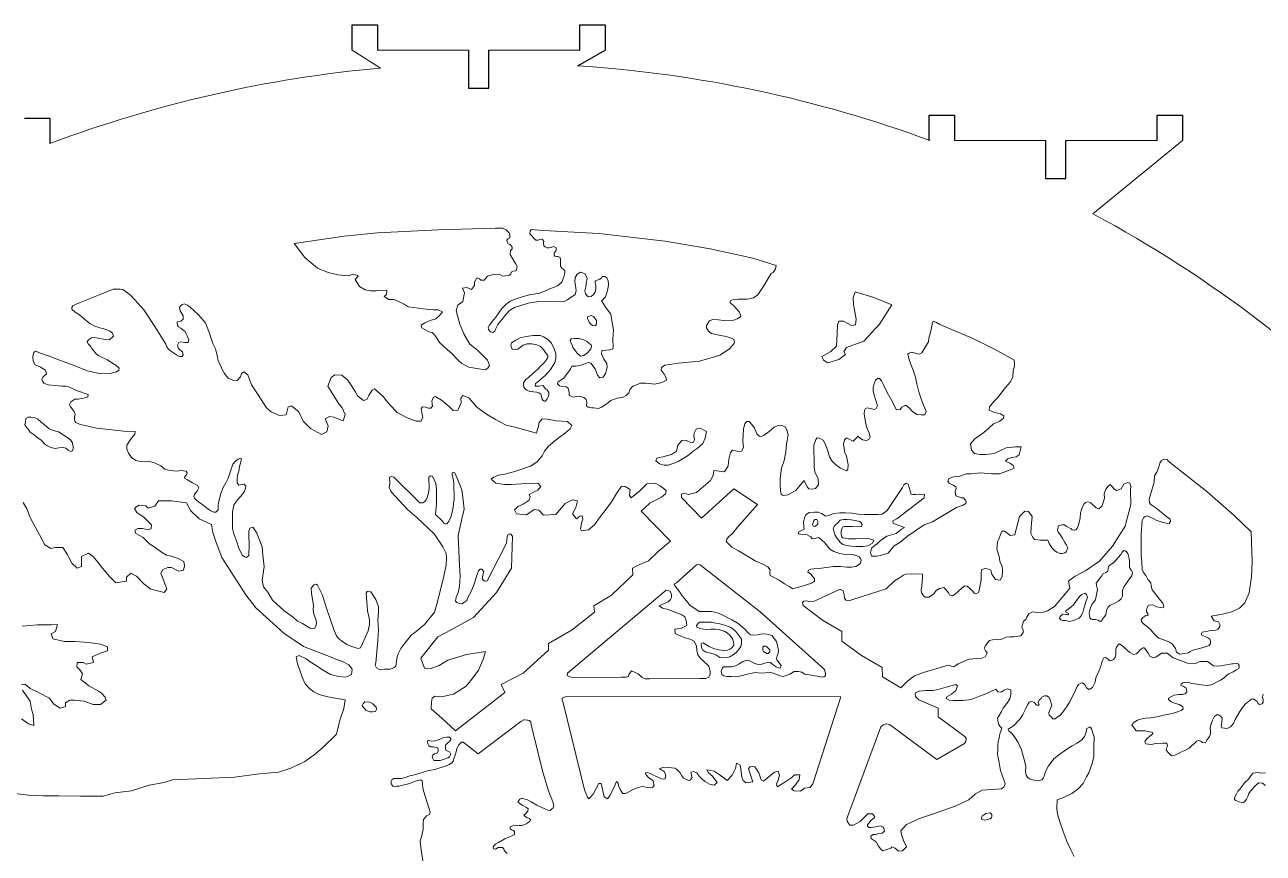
# Model space of a CAD drawing. Header units: millimetres. Extents: x 0 to 606, y -442 to 420.
# Drawn here: x 208.1 to 452.6, y 114.9 to 278.5 of the extents above; entities that cross this region are included whole.
import ezdxf

# ---------------------------------------------------------------- set-up
doc = ezdxf.new("R2010")
doc.units = ezdxf.units.MM

msp = doc.modelspace()

# ---------------------------------------------------------------- linework, layer by layer
for p, q in [((272.7, 278.53), (277.7, 278.53)), ((272.7, 273.53), (272.7, 278.53)), ((277.7, 278.53), (277.7, 273.53)), ((317.7, 278.53), (322.7, 278.53)), ((317.7, 273.53), (317.7, 278.53)), ((322.7, 278.53), (322.7, 273.53)), ((295.7, 273.53), (295.7, 266.03)), ((299.7, 266.03), (299.7, 273.53)), ((317.3, 270.44), (322.7, 273.53)), ((295.7, 266.03), (299.7, 266.03)), ((208.02, 260.06), (213.02, 260.06)), ((213.02, 260.06), (213.02, 255.06)), ((386.67, 260.66), (391.67, 260.66)), ((386.67, 255.66), (386.67, 260.66)), ((391.67, 260.66), (391.67, 255.66)), ((431.67, 260.66), (436.67, 260.66)), ((431.67, 255.66), (431.67, 260.66)), ((436.67, 260.66), (436.67, 255.66)), ((409.67, 255.66), (409.67, 248.16)), ((413.67, 248.16), (413.67, 255.66)), ((409.67, 248.16), (413.67, 248.16))]:
    msp.add_line(p, q)
at = {"lineweight": 5}
for points in [[(278.32, 269.98), (272.7, 273.53)], [(277.7, 273.53), (295.7, 273.53)], [(299.7, 273.53), (317.7, 273.53)], [(391.67, 255.66), (409.67, 255.66)], [(413.67, 255.66), (431.67, 255.66)], [(436.67, 255.66), (436.67, 255.66), (419, 241.2)], [(261.26, 235.31), (263.36, 232.55), (265.87, 230.46), (267.96, 229.62), (269.88, 229.12), (271.98, 228.95), (272.9, 229.28), (273.99, 228.95), (273.32, 228.2), (273.32, 228.2), (274.15, 226.86), (275.32, 226.19), (276.25, 225.94), (277.5, 225.94), (278.34, 226.1), (279.59, 226.02), (279.59, 226.02), (279.51, 225.27), (279.01, 224.85), (279.01, 224.85), (279.93, 224.26), (280.93, 224.26), (281.77, 223.93), (283.02, 223.34), (283.78, 222.84), (284.78, 222.67), (286.71, 222.42), (288.63, 222.25), (289.72, 222.25), (290.56, 221.84), (289.97, 221.08), (289.22, 220.41), (288.13, 220.08), (287.04, 219.66), (286.37, 219.16), (286.46, 218.66), (287.88, 217.9), (288.55, 217.73), (289.05, 217.23), (290.05, 215.73), (291.48, 214.39), (292.48, 213.55), (293.49, 212.38), (294.41, 211.63), (295.74, 210.87), (297.33, 210.62), (299.01, 210.37), (299.51, 210.7), (299.85, 211.21), (299.43, 212.29), (297.44, 214.27), (295.97, 215.47), (294.77, 217.5), (293.95, 219.38), (293.23, 222.09), (293.61, 223.15), (294.6, 223.84), (294.91, 225.55), (294.53, 226.48), (295.39, 226.65), (296.31, 226.24), (296.86, 227.02), (296.9, 227.71), (297.31, 228.53), (297.89, 228.33), (298.16, 228.05), (298.82, 228.05), (299.47, 228.84), (300.56, 229.18), (301.76, 229.29), (302.46, 228.88), (303.67, 228.98), (304.04, 229.26), (304.1, 229.66), (304.5, 229.84), (305.13, 229.91), (305.32, 230.77), (304.96, 231.38), (304.41, 232.35), (303.9, 233.18), (303.97, 233.92), (304.3, 234.28), (304.35, 234.63), (303.94, 235.1), (303.53, 235.24), (303.34, 235.65), (303.25, 235.95), (303.47, 236.25), (303.86, 236.44), (303.88, 236.96), (303.72, 237.46), (303.12, 238.03), (302.38, 238.33), (301.03, 238.36), (289.7, 238.04), (277.75, 237.4), (271.11, 236.8), (261.26, 235.31)], [(300.58, 217.73), (300.03, 217.87), (299.65, 218.31), (299.58, 218.72), (299.82, 219.2), (300.17, 219.68), (300.61, 220.23), (301.09, 220.75), (301.71, 221.6), (302.26, 222.46), (303.08, 223.28), (303.94, 223.9), (305.14, 224.41), (306.27, 224.79), (307.71, 225.2), (309.8, 225.48), (311.03, 226.06), (312.1, 226.47), (313.26, 226.99), (314.15, 227.7), (314.5, 228.77), (314.7, 229.56), (314.74, 229.97), (314.39, 230.24), (314.12, 230.45), (313.85, 230.82), (313.88, 232.12), (313.79, 232.59), (313.4, 232.73), (313.16, 232.73), (312.77, 232.82), (312.58, 233.03), (312.59, 233.44), (313.03, 233.91), (313.02, 234.49), (312.49, 234.74), (312.03, 234.54), (311.61, 234.45), (311.21, 234.44), (310.84, 234.65), (310.54, 234.89), (310.51, 235.44), (310.58, 235.79), (310.23, 236.17), (309.8, 236.09), (309.42, 235.98), (309, 235.96), (308.47, 236.53), (308.15, 236.88), (307.82, 237.24), (307.89, 237.79), (308.05, 238.09), (308.86, 238.05), (310.44, 237.89), (321.44, 237.3), (334.54, 235.76), (343.42, 234.25), (351.82, 232.4), (356.48, 230.99), (356.31, 230.31), (355.86, 229.62), (355.45, 229.38), (354.94, 228.56), (354.22, 227.26), (353.6, 226.37), (352.85, 225.2), (351.95, 224.62), (350.72, 224.34), (349.01, 224.34), (348.01, 224.28), (347.4, 224), (347.36, 223.62), (348.01, 223.08), (348.59, 222.42), (349.14, 221.84), (349.42, 221.22), (349.45, 220.88), (348.73, 220.47), (347.77, 220.06), (346.02, 220.09), (344.1, 220.37), (343.32, 220.02), (342.72, 219.12), (342.68, 218.64), (343.12, 217.98), (343.65, 217.55), (344.51, 217.33), (345.51, 217.13), (346.55, 216.96), (347.56, 216.59), (348.06, 216.33), (348.25, 215.9), (348.11, 215.48), (347.67, 215.03), (347.21, 214.52), (345.3, 213.24), (343.84, 212.78), (341.3, 212.11), (337.08, 211.7), (335.45, 211.39), (334.44, 211.3), (333.78, 210.84), (333.76, 210.29), (334.31, 209.53), (334.64, 208.89), (334.77, 208.34), (333.96, 207.88), (332.49, 207.53), (330.69, 207.71), (329.66, 207.75), (328.23, 207.11), (327.86, 206.87), (327.55, 206.44), (327.33, 205.85), (326.85, 205.33), (326.09, 204.89), (325.03, 204.76), (323.83, 204.34), (323.29, 203.84), (321.99, 203), (321.37, 202.73), (320.46, 202.86), (319.97, 202.84), (319.32, 203), (319, 203.26), (319.09, 203.98), (318.91, 204.52), (318.44, 204.93), (317.69, 205.16), (317.09, 205.1), (316.37, 205), (315.75, 205.21), (315.58, 205.33), (315.56, 205.88), (315.37, 206.72), (314.95, 207.03), (314.11, 207.09), (313.68, 207.21), (313.26, 207.61), (313.39, 207.98), (314.53, 208.7), (315.19, 209.65), (315.81, 210.5), (316.13, 211.09), (316.95, 211.09), (318.11, 211.38), (319.34, 211.8), (319.86, 211.69), (320.7, 210.59), (321.2, 209.34), (321.62, 208.79), (322.3, 208.92), (322.76, 209.65), (323.07, 210.83), (322.98, 211.62), (322.41, 212.48), (321.99, 213.55), (322.04, 214.17), (323.62, 214.34), (324.21, 214.52), (324.25, 214.93), (324.19, 216.43), (324.32, 218.25), (324.01, 220.14), (323.77, 221.39), (322.78, 222.75), (322.26, 223.54), (321.97, 223.93), (322.72, 224.76), (322.97, 225.4), (323.23, 226.27), (323.32, 227.25), (323.25, 227.97), (323.04, 228.53), (322.63, 228.83), (322.09, 228.82), (321.94, 228.51), (321.62, 228.28), (321.12, 228.08), (320.71, 227.95), (320.7, 227.52), (320.81, 227), (320.83, 226.35), (320.7, 225.74), (320.36, 225.26), (319.92, 224.85), (319.35, 224.76), (319.03, 225.08), (318.8, 225.44), (318.7, 225.98), (318.85, 226.74), (318.96, 227.46), (319.1, 228.43), (318.72, 229.34), (317.8, 229.68), (317.15, 229.25), (316.78, 228.6), (316.68, 227.72), (316.84, 227.02), (316.93, 225.97), (316.78, 225.24), (316.33, 224.89), (315.67, 224.5), (315.26, 224.19), (314.56, 223.86), (313.42, 223.9), (309.58, 223.84), (307.48, 223.52), (304.77, 222.67), (303.79, 222.11), (303.11, 221.36), (302.05, 220.04), (301.47, 219.3), (301.08, 218.55), (301, 218.26), (300.91, 217.98), (300.58, 217.73)], [(252.29, 173.66), (251.86, 173.27), (251.48, 173.44), (251.01, 173.79), (250.36, 175.11), (249.85, 176.57), (249.42, 177.77), (249.12, 178.97), (249.08, 180.47), (249.08, 182.27), (249.38, 183.68), (250.15, 184.76), (251.09, 185.78), (251.48, 186.38), (251.65, 186.9), (251.74, 187.41), (251.39, 187.75), (250.36, 187.58), (249.99, 188.02), (249.99, 188.81), (250.05, 189.51), (250.34, 190.32), (250.47, 191.27), (250.71, 192.17), (250.89, 192.78), (250.58, 192.91), (250.21, 192.69), (249.66, 192.34), (249.18, 191.73), (248.82, 190.74), (248.58, 189.93), (248.23, 188.99), (247.75, 188.02), (247.27, 187.14), (246.81, 185.91), (246.37, 184.42), (246.26, 183.63), (246.23, 182.73), (245.96, 182.37), (245.79, 182.26), (245.4, 182.24), (244.79, 182.54), (244, 183.01), (243.44, 183.59), (242.44, 184.23), (241.89, 184.7), (241.58, 185.02), (241.44, 185.33), (241.61, 185.79), (242.1, 186.42), (242.42, 187.07), (242.19, 187.51), (241.22, 188.07), (240.2, 188.62), (239.65, 188.87), (239.59, 189.14), (239.98, 189.61), (240.14, 190.04), (239.95, 190.35), (238.88, 190.46), (238.19, 190.37), (237.45, 190.4), (236.47, 190.54), (235.75, 190.73), (234.93, 191.42), (233.56, 192.07), (232.66, 192.27), (231.09, 192.18), (229.97, 192.43), (229.15, 193.06), (228.54, 193.91), (228.19, 194.71), (228.24, 195.47), (228.93, 196.6), (229.8, 197.67), (229.86, 198.16), (227.61, 198.24), (222.26, 198.84), (219.74, 199.44), (218.99, 199.58), (218.16, 199.97), (217.97, 200.2), (217.86, 200.55), (217.88, 201.08), (218.04, 201.57), (217.83, 202.08), (217.48, 202.62), (217.11, 203.04), (216.9, 203.55), (217.16, 204.02), (217.92, 204.57), (218.55, 204.6), (219.65, 204.74), (220.25, 204.92), (220.55, 205.06), (220.57, 205.5), (218.29, 206.27), (216.78, 207.04), (216.17, 207.15), (215.38, 207.17), (214.04, 207.24), (212.68, 207.41), (211.82, 207.76), (211.56, 208.11), (211.43, 208.51), (211.67, 208.97), (212.33, 209.61), (212.19, 210.29), (211.16, 210.88), (210.15, 211.36), (209.72, 212.09), (209.69, 213.05), (209.85, 213.82), (210.18, 214.06), (211.38, 213.62), (213.38, 212.9), (215.09, 212.22), (218.14, 211.12), (220.4, 210.18), (223.1, 209.61), (224.85, 209.65), (226.18, 209.97), (226.63, 210.28), (226.68, 210.68), (226.03, 211.27), (225.25, 211.73), (224.42, 212.33), (223.24, 212.84), (222.58, 213.2), (222.11, 213.61), (221.68, 214.12), (221.31, 214.59), (221.05, 215.04), (220.67, 215.46), (220.41, 215.87), (220.68, 216.31), (221.22, 216.67), (221.9, 216.74), (222.87, 216.53), (223.97, 216.33), (224.82, 216.31), (225.57, 217), (225.36, 217.58), (224.86, 218.02), (223.94, 218.37), (222.91, 218.65), (221.87, 219), (220.92, 219.53), (219.86, 220.38), (218.89, 221.22), (218.03, 221.73), (217.39, 222.37), (217.34, 222.65), (217.57, 222.98), (218.19, 223.37), (219.03, 223.67), (223.28, 225.4), (225.54, 226.31), (226.89, 226.32), (227.46, 226.24), (228.09, 225.8), (228.93, 225.12), (229.83, 224.17), (231.58, 222.22), (233.77, 218.9), (235.9, 215.44), (236.07, 214.98), (236.45, 214.43), (236.82, 214.09), (238.03, 213.3), (238.6, 213.03), (239.18, 212.97), (239.37, 213.3), (239.21, 213.94), (238.71, 214.33), (238.33, 214.73), (238.24, 215.23), (238.51, 215.76), (238.82, 215.91), (239.65, 215.78), (240.32, 215.78), (240.44, 216.33), (239.76, 217.92), (239.27, 218.27), (238.91, 218.62), (238.42, 218.87), (238.25, 219.15), (238.17, 219.85), (238.91, 220.01), (239.35, 220.37), (239.35, 221.03), (238.77, 221.99), (238.62, 222.68), (238.87, 223.08), (239.21, 223.29), (239.53, 223.38), (240.22, 223.11), (240.75, 222.72), (242.36, 221.24), (243.74, 219.65), (244.42, 217.95), (245.19, 215.59), (245.74, 214.5), (246.09, 213.21), (246.29, 212.17), (246.7, 211.32), (247, 210.55), (247.49, 209.62), (248.21, 208.74), (249.14, 208.3), (250.04, 208.24), (250.67, 208.98), (250.89, 209.67), (251.3, 209.94), (252.13, 209.4), (252.86, 207.4), (254.13, 205.45), (255.8, 202.84), (256.74, 202.04), (258.35, 201.37), (259.69, 201.5), (260.09, 203.04), (260.76, 203.25), (262.16, 202.04), (263.03, 200.23), (264.51, 198.76), (266.65, 197.62), (267.72, 198.09), (267.99, 199.3), (267.39, 200.7), (268.26, 201.17), (269.13, 201.04), (270.93, 200.3), (271.34, 201.57), (270.73, 202.84), (270.2, 203.45), (269.6, 204.38), (268.59, 206.06), (267.92, 207.13), (268.59, 208.87), (269.33, 209.41), (270.67, 209.34), (271.87, 208.33), (272.68, 207.13), (273.34, 206.06), (273.75, 205.25), (274.95, 204.32), (275.62, 204.52), (276.02, 205.32), (276.69, 206.33), (277.16, 206.59), (278.83, 205.12), (279.5, 204.25), (280.17, 203.45), (281.58, 201.91), (283.45, 200.97), (285.33, 200.23), (286.27, 200.23), (286.67, 200.97), (286.47, 201.91), (286.34, 202.76), (286.6, 203.04), (287.3, 202.97), (287.8, 202.78), (288.27, 202.78), (288.6, 203.17), (288.48, 204.2), (288.74, 204.89), (289.11, 205.12), (290.34, 204.38), (291.89, 203.1), (292.66, 202.31), (293.62, 202.4), (294.23, 203.82), (294.21, 204.75), (294.56, 205.27), (295.77, 204.83), (296.62, 203.87), (297.31, 202.97), (299.23, 201.6), (301.04, 200.53), (303.12, 199.46), (305.09, 198.97), (309.11, 197.87), (309.28, 198.39), (309.47, 198.99), (309.66, 199.98), (310.21, 200.67), (311.31, 200.64), (313.01, 200.28), (315.23, 200.14), (316.08, 199.38), (315.75, 198.72), (314.82, 197.92), (313.64, 197.07), (312.73, 196.31), (311.5, 195.26), (310.7, 194.33), (310.21, 193.4), (309.28, 192.22), (307.93, 191.31), (304.86, 190.29), (302.89, 189.77), (301.61, 189.56), (300.71, 189.17), (300.15, 188.74), (301.09, 187.97), (302.81, 187.72), (304.13, 187.72), (306.19, 187.84), (308.16, 187.93), (309.4, 187.97), (309.96, 187.29), (309.4, 186.6), (308.63, 186.3), (307.69, 185.75), (307.86, 185.27), (307.65, 184.59), (306.49, 183.86), (305.42, 183.35), (304.78, 182.7), (305.16, 181.93), (307.13, 181.72), (308.63, 182.75), (309.58, 182.66), (310.48, 181.67), (312.96, 181.76), (314.76, 183.95), (316.26, 184.72), (317.25, 184.5), (316.86, 183.17), (316.26, 181.93), (317.02, 180.92), (317.66, 181.46), (318.14, 181.51), (318.25, 180.87), (317.98, 180.07), (317.82, 178.94), (317.98, 178.57), (319.38, 178.73), (320.55, 179.75), (321.68, 181.3), (322.86, 182.85), (324.04, 184.51), (324.89, 185.91), (325.91, 187.41), (326.66, 187.35), (327.62, 186.71), (327.52, 185.53), (327.84, 185.1), (329.5, 186.44), (330.89, 187.83), (332.55, 187.99), (333.52, 187.46), (334.75, 186.55), (334.59, 185.85), (333.78, 185.21), (331.53, 184.03), (329.82, 182.48), (335.59, 176.55), (333.16, 174.46), (331.24, 172.62), (329.06, 171.7), (328.06, 171.19), (328.14, 169.85), (323.91, 165.85), (320.43, 163.78), (320.57, 162.51), (316.15, 159.02), (311.46, 156.28), (311.46, 155.01), (306.51, 150.46), (302.15, 148.18), (302.89, 146.64), (293.12, 139.07), (290.44, 141.55), (288.3, 143.43), (288.36, 144.7), (288.5, 145.5), (289.03, 145.9), (290.37, 145.77), (292.71, 146.3), (295.26, 147.91), (296.33, 149.25), (297.67, 151.06), (298.67, 153.33), (299.08, 154.74), (295.33, 154.14), (291.58, 153), (289.9, 151.99), (288.1, 151.33), (287.02, 151.46), (286.29, 153.4), (289.64, 157.62), (292.25, 159.02), (296.66, 161.44), (301.22, 166.39), (304.19, 171.22), (304.4, 177.54), (304.02, 177.94), (303.47, 177.8), (303.34, 177.41), (303.26, 176.71), (303.23, 176.18), (302.86, 175.48), (299.35, 168.66), (298.91, 168.63), (298.47, 168.96), (298.47, 169.47), (298.56, 170.06), (298.71, 170.56), (298.34, 171), (298.03, 170.96), (297.64, 170.63), (297.44, 170.15), (296.68, 167.72), (296.16, 166.43), (295.63, 165.5), (295.37, 164.82), (294.77, 164.39), (294.47, 164.14), (293.85, 164.19), (293.39, 164.41), (293.15, 164.69), (293.28, 165.48), (293.63, 166.4), (293.94, 167.59), (294.05, 169.7), (293.94, 171.74), (293.67, 177.61), (294.47, 181.17), (294.81, 182.85), (294.67, 184.65), (294.41, 186.66), (293.4, 189.07), (293, 190.01), (292.71, 190.08), (292.5, 190.03), (292.44, 189.95), (292.45, 189.68), (292.52, 189.4), (292.63, 189.02), (292.72, 188.54), (292.78, 187.92), (292.88, 184.87), (292.62, 182.82), (292.26, 181.45), (291.83, 180.47), (291.44, 179.94), (291.09, 179.96), (290.84, 180.1), (290.53, 180.45), (289.18, 181.82), (289.4, 183.87), (289.4, 185.43), (289.4, 186.78), (289.23, 187.92), (288.58, 189.33), (288.21, 189.4), (287.87, 189.15), (287.93, 186.94), (287.81, 185.99), (287.55, 185.13), (287.35, 184.7), (287.06, 184.37), (286.65, 184.08), (286.09, 184.12), (280.97, 189.18), (280.41, 189.27), (280.1, 189.19), (280.11, 188.87), (280.18, 188.38), (280.14, 187.82), (280, 187.15), (280.28, 186.54), (280.52, 186.18), (283.65, 182.79), (285.48, 181.23), (288.91, 177.94), (290.61, 175.41), (291.27, 174.09), (291.38, 173.17), (291.29, 171.85), (291.05, 170.51), (290.81, 169.61), (289.54, 164.52), (288.97, 162.53), (288.16, 161.51), (287.51, 160.74), (287.09, 160.14), (286.17, 159.35), (285, 158.4), (284.44, 158.02), (283.15, 156.39), (282.36, 155.35), (281.85, 154.37), (281.63, 153.65), (281.47, 152.8), (281.4, 152.18), (281.32, 151.81), (281.02, 151.55), (280.6, 151.4), (280.25, 151.24), (279.76, 151.21), (279.1, 151.22), (278.25, 151.12), (277.97, 151.23), (277.55, 151.49), (277.37, 151.76), (277.29, 152.04), (277.38, 152.49), (277.79, 156.9), (277.95, 159.01), (277.81, 160.88), (277.9, 162.52), (277.9, 163.56), (277.39, 165.01), (276.89, 165.78), (276.43, 166.5), (275.94, 166.66), (275.68, 166.59), (275.48, 166.22), (275.77, 162.78), (276.15, 160.96), (276.12, 160.06), (275.86, 158.78), (275.36, 157.62), (274.77, 156.33), (274.35, 155.45), (273.89, 155.31), (273.24, 155.49), (272.45, 155.77), (271.65, 156.13), (270.64, 156.81), (269.96, 157.36), (269.58, 157.96), (269.09, 159.05), (268.46, 160.98), (267.82, 162.72), (267.16, 164.74), (266.89, 165.88), (265.87, 167.81), (265.53, 168.02), (265.12, 167.88), (264.63, 167.23), (264.67, 166.28), (265.06, 163.81), (265.02, 162.94), (265.13, 162.08), (265.41, 161.41), (265.58, 160.82), (265.65, 160.27), (265.54, 159.8), (265.33, 159.32), (264.85, 159.18), (264.42, 159.37), (263.76, 159.7), (262.89, 160.24), (261.93, 160.72), (261.06, 161.54), (259.32, 162.74), (256.96, 164.89), (256.04, 166.43), (255.2, 167.5), (254.96, 168.77), (255.31, 171.52), (255.11, 173.74), (254.95, 175.43), (254.54, 176.42), (253.92, 178.1), (253.13, 179.27), (252.54, 179.07), (252.34, 178.59), (252.32, 177.56), (252.41, 175.93), (252.29, 173.66)], [(372.03, 225.79), (375.71, 224.66), (379.32, 223.18), (376.85, 219.37), (373.77, 216.02), (370.35, 214.75), (369.82, 214.01), (370.13, 213.39), (368.86, 212.38), (366.67, 211.77), (365.77, 212.27), (365.44, 213.02), (367.28, 213.96), (368.4, 215.01), (368.44, 216.27), (368.49, 217.52), (368.55, 219.23), (368.86, 219.97), (369.76, 219.95), (371.34, 219.12), (372.11, 219.27), (372.24, 220.37), (371.72, 223.29), (371.64, 224.66), (371.91, 225.37), (372.04, 225.79)], [(319.37, 220.93), (319.21, 220.81), (319.21, 220.48), (319.39, 220.14), (319.55, 219.79), (319.84, 219.41), (320.21, 219.14), (320.63, 219.06), (320.86, 219.18), (320.97, 219.39), (320.98, 219.69), (320.97, 220.11), (320.86, 220.3), (320.67, 220.55), (320.39, 220.9), (319.9, 221.07), (319.37, 220.93)], [(348.06, 186.86), (341.68, 181.07), (337.74, 185.14), (337.74, 185.79), (338.12, 186), (339.15, 185.74), (340.74, 186.13), (343.48, 188.49), (344.03, 189.51), (344.16, 190.46), (346.22, 190.24), (346.99, 191.4), (347.08, 192.73), (347.42, 194.06), (347.81, 194.48), (348.92, 194.23), (349.61, 194.31), (349.99, 195.04), (349.86, 196.24), (349.91, 197.48), (349.99, 198.64), (350.29, 199.75), (350.68, 200.14), (351.1, 200.14), (351.66, 199.54), (352.18, 198.85), (352.65, 197.74), (353.12, 197.27), (353.38, 197.14), (354.1, 197.44), (355.05, 198.21), (356.08, 199.03), (356.85, 199.37), (357.49, 199.45), (358.3, 199.07), (358.65, 198.34), (358.82, 197.48), (358.47, 195.77), (358.35, 194.1), (358, 192.47), (357.53, 190.93), (357.23, 188.96), (357.23, 187.63), (357.28, 186.47), (357.45, 185.83), (357.83, 185.57), (358.73, 185.66), (360.32, 186.56), (361.56, 188.06), (361.99, 188.53), (362.59, 187.24), (362.89, 186.86), (363.62, 186.77), (364.22, 186.9), (364.82, 187.63), (364.77, 188.87), (364.09, 190.16), (363.96, 191.18), (363.96, 192.73), (363.92, 194.27), (363.92, 195.47), (364.26, 196.63), (364.56, 196.93), (365.03, 196.88), (365.72, 196.46), (366.1, 195.77), (366.57, 194.57), (367, 193.16), (367.43, 192.38), (368.16, 191.7), (369.14, 190.97), (370.34, 190.41), (370.6, 190.67), (370.69, 191.61), (370.37, 193.37), (369.99, 193.95), (369.86, 194.84), (369.75, 195.7), (369.92, 196.52), (370.34, 196.94), (370.85, 196.66), (371.64, 196.25), (372.39, 197), (372.56, 197.24), (373.04, 196.87), (373.52, 196.52), (374.28, 196.39), (374.83, 196.66), (375.03, 197.04), (374.83, 197.89), (374.45, 198.79), (374.17, 199.68), (373.97, 200.81), (373.83, 201.67), (373.87, 202.32), (374.11, 202.76), (374.41, 202.87), (375.31, 202.66), (375.79, 202.52), (376.23, 202.76), (376.47, 203.28), (375.81, 205.34), (375.6, 206.2), (375.64, 206.97), (375.9, 207.78), (376.07, 208.3), (376.45, 208.64), (376.84, 208.64), (377.27, 208.17), (377.65, 207.4), (378, 206.67), (378.64, 205.43), (379.41, 204.06), (379.93, 202.9), (380.22, 202.47), (380.91, 202.51), (381.3, 202.99), (381.85, 203.33), (382.11, 203.33), (382.71, 202.86), (383.4, 202.13), (384.21, 201.57), (385.07, 201.49), (385.8, 201.49), (386.05, 202.21), (385.54, 203.41), (385.11, 204.61), (384.6, 206.03), (384.25, 207.57), (384, 208.94), (383.48, 210.31), (382.97, 211.6), (382.62, 212.63), (382.45, 213.44), (382.71, 213.65), (383.18, 213.83), (383.95, 213.65), (384.68, 213.44), (385.24, 213.7), (386.53, 215.9), (386.6, 216.62), (386.94, 217.72), (387.12, 218.68), (387.32, 219.74), (387.49, 220.01), (388.01, 219.77), (388.76, 219.29), (395.14, 216.62), (399.46, 214.53), (403.36, 212.33), (403.53, 211.89), (403.5, 211.07), (403.26, 210.14), (403.16, 208.94), (402.68, 207.95), (401.72, 206.88), (400.23, 204.9), (399.41, 204.13), (398.56, 203.06), (398.51, 202.42), (399.54, 201.91), (400.78, 201.65), (401.38, 201.31), (401.34, 200.79), (400.61, 200.23), (399.37, 199.68), (398.47, 198.82), (397.48, 198.01), (395.68, 196.76), (394.83, 195.78), (395.04, 194.49), (395.64, 193.85), (396.71, 193.64), (397.78, 193.64), (399.5, 193.81), (400.78, 194.45), (401.9, 194.96), (403.7, 195.18), (404.81, 195.14), (404.47, 193.59), (403.83, 193.16), (402.97, 193.04), (402.2, 192.78), (401.73, 192.35), (401.73, 192.35), (402.75, 191.84), (403.27, 191.45), (403.44, 190.94), (402.84, 190.68), (400.55, 189.85), (398.99, 189.85), (396.8, 190.01), (394.98, 189.85), (394.01, 189.85), (392.51, 189.32), (391.5, 189.21), (390.53, 188.89), (390.37, 188.35), (390.59, 187.98), (391.39, 187.6), (391.92, 187.28), (391.98, 186.91), (391.82, 186.32), (391.92, 185.46), (393, 185.09), (393.48, 185.09), (393.48, 185.09), (393.85, 184.61), (393.96, 184.28), (393.91, 183.96), (393.37, 183.64), (392.09, 183.16), (387.32, 180.32), (385.71, 179.78), (382.39, 177.54), (380.89, 176.25), (379.77, 175.61), (379.12, 174.8), (378.59, 174.16), (377.46, 173.84), (377.03, 173.68), (376.34, 173.57), (375.27, 173.57), (375.27, 173.57), (375.05, 174.38), (375.37, 175.18), (376.45, 176.09), (376.98, 176.57), (378.32, 177.48), (380.14, 178.07), (381.21, 178.87), (381.8, 179.25), (380.03, 179.89), (379.55, 180), (379.55, 180), (379.5, 180.53), (379.5, 180.53), (380.25, 180.96), (385.71, 185.09), (385.77, 185.73), (384.8, 185.78), (384, 185.73), (383.52, 185.73), (383.09, 185.78), (382.55, 187.77), (382.12, 187.98), (381.64, 187.66), (381.43, 187.12), (378.37, 182.57), (377.36, 181.87), (376.55, 181.77), (375.54, 181.82), (374.89, 181.82), (373.82, 181.82), (372.64, 181.87), (371.41, 182.03), (370.07, 182.14), (369.05, 182.14), (367.77, 181.98), (366.86, 181.61), (366.27, 181.45), (365.41, 181.98), (364.72, 182.25), (364.02, 182.25), (362.95, 182.2), (362.31, 181.71), (362.04, 181.12), (361.88, 180.37), (361.93, 179.46), (361.98, 178.87), (361.98, 178.87), (360.91, 178.34), (360.83, 177.99), (361.34, 177.89), (362.47, 177.82), (362.47, 177.82)], [(310.73, 204.15), (310.39, 204.39), (310.22, 204.6), (310.08, 205.18), (309.98, 205.56), (309.6, 205.8), (309.16, 205.97), (308.54, 206.04), (307.78, 206.1), (307.2, 206.38), (306.93, 206.55), (306.62, 206.96), (306.55, 207.44), (306.58, 207.78), (306.96, 208.37), (307.58, 208.95), (308.4, 209.64), (309.29, 210.46), (310.01, 211.14), (310.56, 211.69), (311.18, 212.45), (311.35, 212.82), (311.35, 213.17), (310.84, 213.85), (310.53, 214.37), (309.88, 214.95), (309.16, 215.33), (308.23, 215.5), (307.3, 215.5), (306.52, 215.22), (305.45, 214.43), (305.01, 214.37), (304.32, 214.43), (304.05, 215.15), (304.19, 215.67), (305.04, 216.22), (305.9, 216.66), (307.06, 216.94), (308.44, 217.14), (309.84, 217.14), (310.49, 216.9), (311.35, 216.35), (312.1, 215.63), (312.62, 214.54), (312.93, 213.51), (312.93, 212.55), (312.72, 211.79), (312.34, 211.14), (311.86, 210.42), (311.42, 209.88), (310.77, 209.16), (309.88, 208.47), (309.36, 208.02), (308.92, 207.65), (308.92, 207.65), (308.88, 207.17), (309.6, 207.13), (310.42, 207.24), (310.66, 206.93), (310.97, 206.58), (311.21, 206.41), (311.45, 206.1), (311.56, 205.86), (311.56, 205.42), (311.42, 205.04), (311.21, 204.66), (310.81, 204.09)], [(318.45, 213.2), (317.79, 213.06), (317.14, 213.65), (316.77, 214.16), (316.32, 214.78), (316.08, 215.36), (315.91, 215.84), (315.77, 216.18), (315.98, 216.49), (316.63, 216.56), (317.45, 216.56), (318.45, 216.29), (319.1, 215.98), (319.54, 215.57), (319.89, 215.33), (319.99, 214.95), (319.82, 214.5), (319.61, 214.19), (319.27, 213.78), (318.45, 213.2)], [(212.03, 195.71), (211.32, 196.5), (210.44, 197.05), (209.95, 197.52), (209.16, 198.07), (208.74, 198.67), (208.39, 198.97), (208.11, 199.49), (208.22, 200.12), (208.25, 200.73), (208.72, 201.03), (209.26, 201.03), (209.95, 200.97), (210.58, 200.7), (211.27, 200.12), (211.9, 199.58), (212.86, 198.73), (213.65, 198.4), (214.72, 198.09), (216.26, 197.16), (217.11, 196.53), (217.52, 195.98), (217.6, 195.08), (217.57, 194.45), (217.16, 194.26), (216.64, 194.47), (216.2, 194.89), (215.38, 195.11), (214.78, 194.94), (214.09, 194.86), (213.19, 195.05), (212.39, 195.43), (212.03, 195.71)], [(334.05, 193.16), (332.89, 192.9), (332.68, 192.38), (333.41, 191.78), (334.31, 191.53), (335.12, 191.53), (335.94, 191.78), (337.09, 192.26), (337.74, 192.64), (338.42, 193.07), (339.11, 193.54), (340.09, 194.27), (340.86, 194.83), (341.98, 195.81), (342.45, 196.88), (342.58, 197.53), (342.71, 198.17), (341.46, 198.85), (340.65, 198.64), (340.26, 197.83), (340.22, 197.31), (340.35, 196.58), (340.14, 196.11), (339.75, 195.98), (338.59, 196.46), (337.82, 196.41), (337.01, 195.51), (336.75, 194.31), (335.81, 193.63), (334.05, 193.16)], [(433.83, 192.41), (441.5, 186.36), (446.9, 181.61), (450.24, 178.35), (450.45, 172.53), (450.32, 169.45), (449.89, 166.32), (448.99, 164.35), (447.96, 163.28), (446.42, 162.59), (444.58, 162.12), (442.39, 161.69), (442.95, 160.79), (443.78, 160.6), (444.06, 160.09), (444.05, 159.67), (443.89, 159.33), (443.69, 159.14), (443.29, 158.93), (442.69, 158.86), (441.94, 158.81), (441.38, 158.65), (440.61, 158.53), (440.43, 158.31), (440.46, 158.02), (440.82, 157.81), (441.17, 157.67), (441.71, 157.4), (442.1, 157.14), (442.22, 156.77), (442.25, 156.31), (441.97, 155.93), (440.76, 155.54), (439.8, 155.27), (438.74, 154.96), (438.22, 154.7), (437.85, 154.49), (436.2, 154.22), (435.51, 154.61), (435.3, 155.34), (434.7, 156.19), (434.1, 156.58), (433.03, 157.05), (432.04, 157.35), (431.74, 157.57), (431.27, 157.99), (430.97, 158.38), (430.42, 159.02), (429.9, 159.49), (429.52, 159.79), (429, 160.18), (428.62, 160.65), (428.53, 160.99), (428.83, 161.47), (429.43, 161.81), (429.86, 161.77), (429.86, 161.77), (429.82, 162.24), (429.6, 162.58), (429.56, 162.88), (429.69, 163.44), (429.99, 163.86), (430.84, 163.95), (431.57, 163.56), (432.9, 163.35), (433.03, 163.69), (432.81, 164.29), (432.43, 164.72), (430.69, 166.92), (430.53, 167.62), (430.43, 168.32), (429.84, 168.96), (429.46, 169.76), (428.98, 170.35), (428.76, 170.94), (428.66, 172.39), (428.55, 173.73), (428.55, 175.07), (428.55, 176.14), (428.55, 177.96), (428.76, 180.61), (429, 181.12), (429.31, 181.4), (429.65, 181.5), (430.06, 181.4), (430.92, 180.99), (431.5, 180.68), (432.6, 180.3), (433.45, 180.06), (434.04, 180.03), (434.31, 180.4), (434.28, 180.88), (433.63, 181.36), (432.84, 181.98), (431.5, 183.04), (430.68, 183.56), (430.4, 183.8), (430.16, 184.14), (430.1, 184.82), (431.07, 188.17), (431.16, 189.4), (431.64, 190.17), (431.88, 190.83), (432.08, 191.42), (432.21, 191.95), (432.54, 192.43), (432.98, 192.71), (433.77, 192.67), (433.83, 192.41)], [(362.47, 177.82), (363.31, 177.38), (363.53, 176.97), (364.1, 177.08), (364.87, 177.25), (366.05, 176.21), (367.06, 174.97), (367.83, 174.48), (369.01, 174.07), (370.16, 173.9), (371.1, 173.93), (372.06, 173.76), (372.85, 173.44), (373.1, 173.13), (373.21, 172.75), (373.1, 172.2), (372.74, 171.87), (372.16, 171.52), (371.31, 171.41), (370.41, 171.38), (369.15, 171.52), (367.75, 171.49), (365.42, 171.16), (363.86, 171.08), (363.31, 171), (362.84, 170.8), (362.73, 170.47), (363.22, 170.09), (363.61, 169.62), (363.99, 169.08), (364.02, 168.64), (363.44, 168.25), (362.26, 167.84), (361.39, 167.57), (360.67, 167.35), (359.74, 167.13), (359.03, 167.54), (358.1, 168.12), (357.05, 168.8), (355.93, 169.38), (355.3, 169.71), (355.22, 170.23), (355.27, 170.89), (354.81, 171.46), (353.96, 171.93), (352.31, 172.67), (350.47, 173.74), (348.99, 174.62), (347.68, 175.33), (346.58, 176.45), (346.72, 176.95), (347.02, 177.38), (347.84, 178.07), (348.36, 178.67), (348.8, 179.28), (352.79, 183.76), (348.06, 186.86)], [(381.04, 147.53), (377.47, 149.72), (377.37, 151.58), (373.29, 153.91), (369.41, 156.75), (369.41, 158.71), (365.59, 160.92), (361.78, 163.83), (361.65, 164.43), (361.91, 164.69), (362.16, 164.73), (362.72, 164.64), (363.02, 164.6), (363.96, 164.64), (364.56, 164.94), (369.06, 167.04), (369.66, 166.74), (369.88, 165.93), (369.92, 165.24), (370.22, 164.9), (370.99, 164.77), (371.59, 165.03), (378.18, 167.14), (379.79, 168.7), (380.59, 169.18), (381.61, 169.82), (382.2, 170.09), (385.36, 169.98), (385.36, 169.34), (385.2, 167.73), (385.09, 166.88), (385.14, 166.29), (385.52, 165.7), (385.89, 165.48), (386.7, 165.43), (387.61, 166.13), (388.04, 166.77), (388.68, 167.2), (389.27, 167.3), (389.59, 167.36), (389.96, 166.98), (390.5, 166.34), (390.66, 165.91), (390.66, 165.91), (391.25, 165.7), (391.78, 166.07), (392.37, 166.61), (393.18, 167.3), (393.71, 167.73), (394.14, 167.63), (395.32, 166.66), (395.53, 166.23), (395.96, 166.13), (396.44, 166.39), (396.61, 167.14), (396.93, 168.91), (396.93, 170.04), (397.03, 170.89), (397.03, 170.89), (397.84, 171.21), (398.85, 170.79), (399.07, 169.98), (399.77, 168.97), (399.77, 168.97), (400.68, 168.8), (401.1, 169.55), (401.16, 170.63), (401.1, 171.59), (400.68, 172.34), (400.46, 173.46), (400.25, 174.32), (400.03, 174.96), (400.19, 176.36), (400.41, 176.89), (400.78, 177.86), (401.05, 178.5), (401.53, 178.5), (402.18, 178.02), (402.66, 177.64), (403.57, 177.8), (403.84, 178.87), (404.48, 181.4), (405.55, 182.47), (406.28, 182.39), (407.01, 181.4), (406.79, 179.35), (406.75, 178.02), (407.09, 177.37), (407.44, 176.86), (408.68, 176.73), (410.09, 176.69), (410.35, 176.05), (410.86, 175.23), (411.42, 174.67), (411.89, 174.37), (412.49, 174.07), (412.96, 174.07), (413.43, 174.25), (413.73, 174.42), (414.08, 175.19), (413.82, 175.7), (413.43, 176.26), (412.96, 177.16), (412.58, 177.72), (412.11, 178.27), (411.98, 178.79), (412.23, 179.52), (412.23, 179.52), (412.96, 179.77), (413.35, 179.73), (413.86, 179.39), (414.33, 179.17), (414.63, 179.05), (414.93, 178.79), (415.32, 178.7), (415.66, 178.79), (415.96, 179.13), (416.13, 179.77), (416.35, 180.46), (416.48, 181.14), (416.56, 182.13), (416.73, 182.77), (416.99, 183.42), (417.25, 183.93), (417.55, 184.19), (418.02, 184.27), (418.49, 184.19), (419.39, 183.37), (419.65, 183.12), (420.2, 182.94), (420.76, 183.46), (421.06, 184.14), (421.28, 185.04), (421.23, 185.86), (421.53, 186.8), (422, 187.36), (422.43, 187.7), (422.9, 187.27), (423.16, 186.89), (423.68, 186.54), (424.57, 186.89), (425.13, 187.79), (425.9, 188.13), (426.29, 188), (426.5, 187.4), (426.42, 186.5), (426.5, 183.76), (425.35, 179.47), (422.9, 175.53), (420.33, 172.58), (417.63, 170.73), (415.53, 169.58), (414.16, 168.63), (414.44, 167.25), (413.57, 166.18), (411.43, 163.63), (410.03, 162.76), (409.22, 162.49), (408.15, 162.43), (407.08, 162.56), (406.34, 162.16), (405.94, 161.49), (405.74, 161.02), (405.27, 160.69), (405.27, 160.69), (404.94, 159.55), (404.94, 159.55), (405.2, 158.94), (405.2, 158.48), (404.8, 157.81), (403.46, 157.61), (402.59, 157.61), (401.86, 157.54), (401.05, 157.14), (399.18, 157), (398.58, 156.87), (398.17, 156.47), (397.77, 155.87), (397.51, 155.4), (397.77, 154.86), (398.11, 154.46), (398.11, 154.46), (397.71, 153.66), (397.04, 153.39), (394.49, 153.19), (392.41, 152.31), (391.56, 151.71), (390.43, 152.04), (385.54, 150.58), (383.76, 149.89), (382.38, 148.9), (381.04, 147.53)], [(205.13, 126.79), (208.77, 126.36), (211.71, 126.25), (214.77, 126.2), (219.1, 126.15), (223.55, 126.15), (225.85, 126.79), (229.17, 127.22), (232.66, 128.34), (235.6, 128.88), (237.26, 129.36), (249.5, 129.9), (254.4, 130.55), (258.16, 130.88), (260.61, 131.69), (263.39, 133), (265.19, 134.31), (266.82, 135.62), (269.6, 138.4), (270.26, 141.17), (271.07, 143.46), (271.32, 145.16), (267.89, 145.75), (266.21, 146.25), (265.12, 146.75), (264.37, 147.34), (263.45, 148.34), (262.86, 149.68), (262.36, 151.02), (261.94, 152.28), (261.69, 153.7), (262.28, 153.95), (263.62, 153.28), (264.45, 152.69), (265.63, 151.94), (266.88, 151.1), (268.47, 150.18), (270.06, 149.76), (271.32, 149.68), (271.82, 149.76), (272.57, 150.18), (272.74, 151.27), (272.07, 152.11), (270.82, 152.78), (269.81, 153.11), (268.56, 153.61), (263.14, 155.72), (259.21, 158.38), (257.81, 159.68), (253.68, 163.34), (251.75, 165.94), (247, 173.32), (245.85, 176.25), (245.23, 178.23), (244.91, 179.8), (242.51, 180.95), (240.83, 182.52), (239.99, 184.09), (237.07, 184.51), (235.91, 184.51), (234.45, 184.51), (233.72, 183.46), (233.72, 183.46), (232.46, 183.05), (231.96, 183.51), (230.63, 183.64), (230.03, 183.25), (229.73, 182.95), (230.21, 182.18), (231.62, 181.19), (232.43, 180.42), (233.08, 179.74), (233.03, 179.05), (232.48, 178.79), (231.32, 179.01), (230.38, 179.01), (229.82, 178.67), (230.03, 178.02), (231.45, 177.25), (232.69, 176.01), (233.81, 175.24), (235.05, 174.38), (236.08, 173.78), (236.81, 173.61), (238.35, 173.1), (239.46, 172.5), (239.59, 171.64), (239.38, 170.82), (238.48, 170.57), (237.02, 171.3), (236.29, 171.34), (235.31, 170.91), (234.92, 170.23), (236.1, 167.13), (235.58, 166.4), (232.96, 167.03), (231.6, 168.07), (230.14, 169.64), (228.99, 170.17), (228.15, 169.43), (228.15, 168.6), (228.15, 168.6), (226.06, 168.28), (224.8, 169.54), (223.44, 171.21), (222.5, 172.36), (221.56, 173.51), (220.62, 174.14), (219.26, 173.51), (219.26, 171.52), (218.42, 171.21), (217.38, 172.15), (216.43, 173.93), (215.6, 175.29), (214.13, 175.29), (213.19, 175.08), (212.04, 175.81), (210.99, 177.8), (209.22, 181.04), (208.48, 182.93), (207.75, 184.18)], [(364.71, 180.42), (364.71, 179.87), (364.25, 179.46), (363.94, 179.41), (363.75, 179.49), (363.7, 179.65), (363.64, 179.84), (363.67, 180.04), (363.75, 180.2), (363.83, 180.39), (363.92, 180.61), (364.08, 180.78), (364.3, 180.83), (364.49, 180.78), (364.49, 180.78), (364.71, 180.42)], [(373.32, 179.38), (373.41, 179.82), (373.27, 180.15), (372.97, 180.42), (372.06, 180.61), (371.24, 180.72), (370.39, 180.8), (369.73, 180.8), (369.07, 180.64), (368.61, 180.17), (368.17, 179.76), (367.89, 179.43), (367.73, 179.02), (367.92, 178.31), (368.08, 177.68), (368.47, 177.07), (368.88, 176.58), (369.18, 176.2), (369.68, 175.84), (370.31, 175.65), (371.27, 175.54), (372.17, 175.46), (372.8, 175.46), (373.57, 175.46), (374.53, 175.59), (375.02, 175.87), (375.49, 176.14), (375.76, 176.72), (374.42, 177.1), (373.71, 177.07), (372.17, 176.96), (370.77, 176.99), (370.06, 177.1), (369.57, 177.18), (369.43, 177.4), (369.26, 177.84), (369.26, 178.39), (369.37, 178.83), (369.62, 179.27), (369.87, 179.41), (370.77, 179.41), (371.51, 179.41), (373.32, 179.38)], [(420.86, 161.03), (420.75, 160.75), (420.28, 160.75), (420.01, 160.93), (419.51, 161.05), (418.86, 161.05), (418.63, 161.14), (418.42, 161.38), (418.31, 161.84), (418.29, 162.26), (418.33, 162.66), (418.56, 163.33), (418.8, 163.98), (419.19, 164.52), (419.51, 164.95), (419.61, 165.31), (419.92, 167), (419.72, 167.79), (419.64, 168.21), (420.68, 169.6), (420.99, 170.07), (421.54, 170.36), (421.9, 170.51), (422.04, 170.8), (422.01, 171.25), (422.1, 171.54), (422.38, 171.85), (423.04, 172.27), (424.53, 173.87), (424.78, 174.35), (425.13, 174.66), (425.37, 174.6), (425.65, 174.39), (425.87, 174.07), (426.04, 173.62), (426.14, 173.13), (426.2, 172.49), (426.24, 171.88), (426.25, 171.33), (426.59, 170.81), (426.8, 170.33), (426.67, 169.7), (426.18, 169), (425.48, 168.02), (425.13, 167.47), (424.88, 166.79), (424.88, 166.18), (424.88, 165.66), (424.6, 165.14), (424.03, 164.7), (423.62, 164.4), (422.77, 164.04), (422.41, 163.85), (422, 163.47), (421.67, 162.89), (421.62, 162.34), (421.53, 161.99), (420.86, 161.03)], [(336.74, 168.29), (340.75, 171.83), (341.13, 171.94), (341.45, 171.88), (341.77, 171.61), (353.29, 162.56), (365.98, 151.15), (366.19, 150.34), (366.19, 149.95), (365.89, 149.73), (365.62, 149.68), (364.55, 149.87), (364, 149.93), (363.37, 150.04), (362.02, 150.23), (361.53, 150.67), (360.87, 150.78), (360.02, 150.78), (359.17, 150.25), (358.3, 149.9), (357.72, 149.82), (356.87, 150.04), (356.05, 150.36), (355.42, 150.58), (354.29, 150.5), (353.47, 150.47), (352.32, 150.56), (350.49, 150.17), (349.9, 150), (349.18, 149.84), (348.44, 149.75), (347.62, 149.77), (346.7, 149.82), (346.09, 149.95), (345.74, 150.21), (345.61, 150.86), (345.86, 151.53), (346.05, 151.68), (347.05, 151.67), (347.56, 151.68), (348.39, 151.91), (349.07, 152.23), (349.77, 152.7), (350.56, 152.98), (351.02, 153.04), (351.56, 152.67), (352.27, 152.37), (352.93, 152.19), (353.64, 152.25), (354.39, 152.47), (354.97, 152.65), (355.32, 152.53), (355.84, 152.12), (356.42, 151.71), (356.91, 151.5), (357.22, 151.45), (357.41, 151.95), (356.57, 153.1), (356.51, 153.37), (356.68, 153.87), (356.84, 154.39), (356.91, 154.98), (356.5, 156.72), (355.88, 157.53), (355.69, 157.86), (354.63, 158.17), (353.67, 158.21), (352.79, 157.99), (352.02, 157.97), (351.39, 158.01), (351.03, 158.28), (350.29, 159.13), (348.93, 160.23), (347.72, 160.98), (345.79, 161.96), (344.87, 162.34), (343.68, 162.62), (342.13, 162.64), (341.25, 162.6), (339.43, 163.89), (338.91, 164.45), (338.32, 165.21), (337.92, 165.73), (337.57, 166.24), (336.61, 167.51), (336.44, 167.75), (336.34, 167.99), (336.36, 168.11), (336.74, 168.29)], [(316.33, 149.57), (315.73, 149.71), (315.19, 149.98), (315.26, 150.44), (334.74, 166.85), (335.54, 166.65), (335.81, 165.98), (335.75, 165.37), (335.61, 164.97), (335.14, 164.57), (335.14, 164.57), (334.07, 164.1), (334.07, 164.1), (333.33, 163.77), (333.33, 163.77), (334, 163.3), (335.14, 163.03), (337.82, 161.96), (338.42, 161.56), (338.69, 160.82), (338.76, 160.42), (338.82, 159.88), (338.82, 159.88), (337.62, 159.28), (336.88, 159.21), (336.41, 159.15), (336.41, 159.15), (336.48, 158.28), (337.02, 158.01), (337.82, 157.67), (338.49, 157.41), (339.49, 157.14), (339.49, 157.14), (340.23, 156.74), (340.7, 155.8), (340.77, 154.93), (340.97, 154.06), (341.5, 153.32), (341.9, 152.99), (341.9, 152.99), (343.18, 151.85), (343.18, 151.85), (343.44, 150.85), (343.44, 150.24), (343.18, 149.64), (342.57, 149.37), (341.37, 149.37), (331.46, 149.31), (330.59, 149.31), (329.99, 149.57), (329.18, 150.31), (327.91, 150.91), (327.91, 150.91), (327.38, 150.18), (327.31, 149.77), (326.91, 149.64), (325.84, 149.64), (316.33, 149.57)], [(413.73, 162.06), (413.07, 162.12), (412.66, 161.79), (412.46, 161.53), (412.42, 161.33), (412.66, 160.96), (413.07, 160.87), (413.6, 160.87), (414.39, 160.67), (415.16, 160.87), (415.6, 161.05), (416.28, 161.33), (416.61, 161.7), (417, 162.41), (417.22, 163.2), (417.4, 163.9), (417.66, 164.73), (417.92, 165.41), (417.72, 166), (417.4, 166.22), (416.8, 165.98), (416.39, 165.68), (415.99, 165.08), (415.62, 164.62), (415.18, 163.96), (414.7, 163.57), (414.15, 163.11), (413.62, 162.69), (413.75, 162.41), (414.13, 162.28), (414.17, 162.1), (414.04, 161.97), (413.73, 162.06)], [(207.54, 159.76), (210.57, 159.97), (213.29, 159.97), (214.55, 160.07), (214.55, 160.07), (214.13, 158.71), (213.29, 158.19), (213.61, 157.25), (215.91, 156.73), (218, 156.73), (220.62, 156.52), (223.02, 156.2), (224.38, 155.68), (224.38, 154.84), (222.81, 154.32), (221.35, 153.69), (221.35, 153.69), (221.66, 152.54), (221.66, 152.54), (220.2, 152.23), (219.57, 152.54), (218.42, 152.54), (218.32, 151.7), (218.94, 151.08), (219.47, 150.34), (219.47, 150.34), (219.15, 149.19), (219.99, 148.57), (220.72, 147.94), (222.6, 146.89), (223.23, 146.47), (223.96, 145.74), (224.17, 145.11), (223.02, 144.28), (221.56, 144.28), (219.78, 144.9), (217.9, 145.11), (216.96, 145.11), (216.12, 144.59), (216.12, 143.86), (215.07, 143.54), (213.71, 144.38), (212.98, 145.53), (210.89, 146.58), (209.11, 147.42), (208.17, 148.25), (207.33, 148.15)], [(341.39, 159.27), (340.8, 159.55), (340.74, 159.82), (340.91, 160.1), (341.06, 160.34), (341.39, 160.5), (342.05, 160.52), (342.97, 160.52), (343.68, 160.5), (344.57, 160.32), (345.32, 160.19), (346.26, 159.9), (347.34, 159.51), (347.87, 159.2), (348.48, 158.65), (348.9, 158.17), (349.31, 157.6), (349.58, 157.18), (349.58, 156.33), (349.45, 155.71), (349.03, 155.03), (348.7, 154.66), (348.17, 154.2), (347.3, 153.67), (346.77, 153.52), (346.15, 153.45), (345.36, 153.56), (344.51, 154.07), (343.54, 154.4), (342.64, 154.57), (341.94, 154.97), (341.7, 155.43), (341.63, 156.24), (342.03, 156.46), (342.58, 156.11), (343.21, 155.74), (344.27, 155.28), (345.21, 155.06), (346.02, 154.92), (346.81, 154.97), (347.3, 155.17), (347.73, 155.47), (348.06, 156), (348.02, 156.61), (347.8, 157.25), (347.3, 157.93), (346.81, 158.33), (346.29, 158.68), (345.76, 158.9), (345.08, 159.09), (344.46, 159.16), (343.52, 159.14), (342.62, 159.09), (342.1, 159.12), (341.39, 159.27)], [(353.84, 155.56), (353.81, 155.01), (353.97, 154.74), (354.25, 154.54), (354.58, 154.35), (354.88, 154.32), (354.88, 154.32), (355.18, 154.63), (355.21, 154.82), (355.18, 155.04), (354.99, 155.23), (354.79, 155.42), (354.58, 155.67), (354.38, 155.8), (354.03, 155.8), (353.84, 155.56)], [(402.41, 139.48), (403.31, 140.06), (404.65, 141.44), (405.17, 142.26), (405.6, 143.2), (406.07, 144.19), (406.41, 144.7), (406.41, 144.7), (406.97, 144.83), (407.48, 144.66), (407.7, 144.27), (407.95, 144.1), (408.38, 144.1), (408.17, 144.74), (408.47, 145.17), (408.81, 145.43), (408.94, 145.69), (408.94, 145.69), (409.45, 145.99), (409.88, 145.99), (410.35, 145.64), (410.57, 145.17), (410.87, 144.1), (410.65, 143.5), (410.27, 142.69), (410.39, 142.17), (410.74, 141.79), (411.12, 141.4), (411.55, 141.44), (411.89, 141.66), (412.54, 142.17), (413.09, 142.73), (413.48, 143.33), (413.87, 143.84), (414.38, 144.7), (414.77, 145.47), (415.54, 147.1), (415.88, 147.79), (416.14, 148.21), (416.61, 148.47), (416.95, 148.56), (417.42, 148.17), (417.72, 147.53), (417.72, 147.53), (418.28, 147.23), (418.92, 147.61), (419.44, 148.64), (419.61, 149.5), (420.21, 151), (420.64, 152.03), (420.85, 152.8), (421.15, 153.48), (421.54, 153.53), (422.05, 153.14), (422.31, 152.88), (422.69, 152.97), (423.08, 153.18), (423.42, 153.53), (423.51, 154.13), (423.54, 155.26), (423.68, 155.61), (423.98, 156.03), (424.24, 156.23), (424.68, 155.96), (425.15, 155.54), (425.75, 154.96), (426.31, 154.51), (427.01, 154.14), (427.64, 154.3), (427.99, 154.65), (428.35, 155.08), (428.93, 155.45), (429.14, 155.45), (429.52, 155), (429.89, 154.38), (430.26, 153.79), (430.91, 153.47), (431.45, 153.58), (432.1, 154.1), (432.54, 154.38), (433.7, 154.37), (434.87, 153.48), (436.48, 152.89), (437.71, 152.45), (439.09, 152.31), (440.15, 152.76), (441.62, 152.76), (442.82, 151.9), (443.88, 151.83), (445.39, 152.07), (446.46, 152.28), (446.73, 152.31), (447.42, 152.38), (447.72, 152.31), (447.9, 151.93), (447.9, 151.66), (447.83, 151.35), (447.38, 151.08), (446.7, 150.73), (445.87, 150.29), (445.46, 150.05), (444.91, 149.5), (444.19, 149.09), (443.44, 148.64), (442.82, 148.34), (442.38, 148.13), (441.45, 148.03), (440.42, 148.16), (438.61, 148.44), (437.54, 148.64), (436.75, 148.51), (436.41, 148.3), (436.34, 147.99), (436.82, 147.86), (437.44, 147.48), (437.51, 147.24), (437.58, 146.79), (437.3, 146.45), (436.72, 146.24), (436, 146.21), (435.04, 146.11), (434.42, 145.76), (433.94, 145.49), (433.94, 145.25), (434.46, 144.8), (435.14, 144.5), (435.76, 144.32), (436.03, 144.26), (436.75, 143.78), (436.82, 143.4), (436.41, 143.06), (435.73, 142.78), (434.73, 142.47), (432.93, 142.12), (431.61, 141.84), (430.54, 141.64), (429.4, 141.53), (428.43, 141.36), (427.84, 141.16), (427.14, 140.79), (426.66, 140.26), (427.53, 139.05), (427.97, 139.03), (428.45, 139.03), (429.24, 139.05), (430.21, 138.83), (430.71, 138.81), (430.82, 138.46), (430.25, 138.02), (429.68, 137.47), (429.29, 136.9), (429.46, 136.46), (430.49, 136.38), (431.42, 136.55), (432.78, 136.64), (433.61, 136.64), (433.72, 136.05), (433.54, 135.65), (433.5, 135.26), (433.92, 134.7), (434.55, 134.15), (435.1, 134.26), (435.62, 134.48), (436.53, 134.89), (437.16, 135.14), (438.01, 135.66), (438.53, 136.15), (439.11, 136.62), (439.43, 137), (439.9, 137.17), (440.34, 137), (440.64, 136.73), (441.22, 136.67), (441.52, 137.19), (442.04, 137.91), (442.23, 138.51), (442.2, 139.12), (442.18, 139.69), (442.34, 140.41), (442.59, 141.17), (442.92, 141.81), (443.38, 142.22), (443.82, 142.19), (444.23, 141.94), (444.53, 141.56), (444.48, 140.68), (444.31, 140), (444.48, 139.67), (445.55, 139.5), (446.15, 139.83), (446.75, 140.52), (447.11, 141.28), (447.58, 142.11), (448.04, 142.88), (448.54, 143.67), (449.09, 144.33), (449.72, 144.88), (450.35, 145.34), (450.68, 145.4), (451.39, 144.93), (451.64, 144.44), (451.91, 144.27), (452.46, 144.41), (452.65, 144.74), (452.62, 145.18), (452.51, 145.75), (452.65, 146.28)], [(207.64, 147.1), (208.48, 145.85), (209.11, 144.9), (209.42, 143.34), (209.74, 142.29), (209.84, 140.09), (208.8, 140.41), (207.44, 141.45)], [(388.17, 133.39), (381.87, 138.06), (379.52, 139.86), (378.79, 140.29), (378.15, 140.42), (377.59, 140.25), (377.12, 139.86), (370.52, 122.04), (370.39, 121.61), (370.48, 121.22), (370.82, 120.71), (370.99, 120.41), (371.29, 120.41), (371.72, 120.45), (373.05, 121.18), (374.55, 122.68), (375.45, 122.64), (375.45, 122.64), (375.92, 122.08), (375.75, 121.78), (375.19, 121.44), (374.72, 120.84), (374.46, 120.5), (374.46, 120.2), (374.72, 119.94), (375.23, 119.94), (376.13, 120.07), (376.99, 120.28), (377.5, 120.07), (377.72, 119.81), (377.85, 119.21), (377.38, 118.87), (376.69, 118.78), (376.13, 118.61), (375.58, 118.57), (375.15, 118.27), (375.23, 117.8), (376.18, 117.15), (376.65, 116.3), (377.12, 115.7), (377.55, 115.35), (379.09, 115.87), (379.3, 116.17), (379.95, 115.91), (380.59, 115.31), (381.4, 115.35), (382.18, 116.15), (381.6, 117.4), (381.18, 118.57), (381.09, 119.33), (382.18, 120.58), (384.78, 121.75), (387.71, 122.76), (391.81, 124.18), (394.48, 125.44), (395.82, 126.61), (397.16, 127.36), (400.9, 127.61), (401.43, 127.96), (401.67, 128.59), (401.43, 129.38), (400.77, 131.2), (400.3, 133.83), (400.19, 134.41), (400.25, 135.31), (400.25, 136.19), (400.28, 136.98), (400.47, 137.61), (400.55, 138.11), (400.72, 138.63), (400.85, 138.96), (400.99, 139.56), (400.63, 139.95), (400.39, 140.36), (400.18, 141.55), (400.49, 142.09), (400.94, 142.88), (401.31, 143.53), (402.03, 144.43), (402.62, 145.39), (402.82, 146.24), (402.82, 147.17), (402.07, 147.34), (401.45, 147.1), (400.87, 146.72), (400.25, 146.76), (399.8, 147.27), (397.89, 146.38), (396.58, 145.9), (394.94, 145.25), (393.33, 145.08), (391.48, 145.08), (390.65, 145.11), (390.04, 145.45), (390.14, 145.76), (391.1, 146.28), (391.95, 147.03), (392.26, 147.89), (391.95, 148.23), (390, 147.68), (388.63, 147.31), (387.46, 147.03), (386.02, 147), (384.72, 146.89), (384, 146.55), (383.9, 146.24), (384, 145.83), (384.62, 145.21), (388.46, 143.53), (388.42, 141.85), (393.77, 137.88), (393.98, 137.54), (393.91, 136.95), (393.67, 136.58), (388.17, 133.39)], [(274.87, 144.48), (274.71, 144), (275.51, 143.09), (276.26, 142.82), (276.74, 142.82), (277.33, 142.87), (277.54, 143.25), (277.44, 143.73), (276.79, 144.37), (276.21, 144.75), (275.24, 144.8), (274.87, 144.48)], [(314.4, 144.57), (318.63, 127.38), (319.22, 125.98), (319.48, 125.61), (320.34, 126.52), (321.41, 128.66), (321.89, 128.66), (322.48, 126.04), (323.13, 125.61), (323.61, 126.3), (324.41, 127.8), (324.95, 129.04), (325.27, 128.71), (325.32, 128.29), (325.64, 127.48), (325.91, 127.05), (326.18, 126.68), (326.72, 126.68), (328.64, 127.64), (329.98, 128.07), (331.48, 127.8), (332.02, 127.86), (332.34, 128.29), (332.18, 129.2), (331.27, 129.84), (330.73, 130.43), (330.68, 130.75), (331.11, 130.8), (331.7, 130.54), (332.5, 130.16), (332.93, 129.95), (333.84, 129.57), (334.16, 129.52), (334.54, 129.57), (334.64, 130.16), (334.37, 130.96), (333.84, 131.34), (333.36, 131.55), (333.36, 131.55), (334.27, 131.87), (335.18, 131.82), (336.41, 131.71), (336.84, 131.45), (337.48, 130.75), (337.8, 130.16), (338.18, 129.68), (339.14, 129.25), (339.46, 129.3), (339.89, 129.84), (339.62, 130.8), (339.62, 130.8), (340.05, 131.02), (340.8, 130.75), (341.23, 130.11), (341.77, 129.57), (342.36, 129.04), (343.27, 128.55), (344.18, 128.34), (344.77, 128.88), (343.85, 130.11), (343.11, 130.75), (342.78, 131.34), (342.78, 131.34), (344.23, 131.12), (345.19, 130.43), (346.16, 129.68), (346.75, 129.25), (347.76, 130.32), (348.41, 131.61), (348.62, 132.68), (349.37, 132.25), (349.53, 131.02), (349.64, 129.89), (349.96, 129.25), (350.5, 128.77), (351.84, 128.98), (351.3, 130.59), (350.98, 131.55), (351.3, 132.04), (352.21, 131.93), (353.01, 130.75), (353.5, 129.41), (353.98, 129.14), (355.42, 130.27), (356.12, 130.91), (356.87, 131.12), (357.14, 130.27), (356.87, 129.3), (356.5, 128.61), (356.66, 128.02), (357.94, 128.77), (359.33, 129.68), (360.14, 130.37), (361.1, 130.37), (360.99, 129.46), (360.3, 128.39), (359.49, 127.54), (359.49, 127.54), (360.03, 127.21), (361.26, 127.16), (362.07, 127.7), (363.16, 127.84), (363.67, 128.56), (369.2, 145.75), (315.04, 145.86), (314.19, 145.5), (314.19, 145.2), (314.4, 144.57)], [(286.65, 113.28), (286.31, 116), (286.15, 117.23), (286.47, 118.36), (286.74, 119.64), (286.74, 120.77), (286.84, 121.57), (287.43, 122.27), (288.02, 122.54), (288.13, 122.96), (286.86, 127.03), (286.69, 127.72), (286.59, 128.64), (286.52, 129.19), (286.21, 129.4), (285.63, 129.26), (284.95, 129.02), (284.12, 128.68), (283.33, 128.47), (282.68, 128.34), (282, 128.13), (281.45, 128.1), (280.8, 128.03), (280.63, 128.3), (280.45, 128.61), (280.45, 129.12), (280.56, 129.36), (280.97, 129.64), (281.65, 129.64), (282.37, 129.67), (283.16, 129.84), (284.12, 130.15), (285.01, 130.39), (286.14, 130.67), (286.93, 130.94), (287.86, 131.25), (289.02, 131.42), (289.85, 131.66), (291.15, 132.11), (291.87, 132.42), (292.42, 132.76), (292.66, 133.07), (292.86, 133.72), (293.07, 134.27), (293.24, 134.92), (293.38, 135.6), (293.72, 136.25), (294.3, 136.8), (294.65, 136.84), (297.63, 134.51), (306, 140.87), (306.59, 141.22), (306.81, 141.24), (307.25, 141.18), (307.44, 141.16), (307.77, 141.11), (307.99, 140.76), (308.08, 140.28), (308.28, 139.42), (309.41, 134.92), (310.33, 131.16), (311.4, 127.37), (311.75, 126.49), (312.12, 125.59), (312.39, 124.84), (312.52, 124.23), (312.43, 123.86), (312.1, 123.57), (311.82, 123.35), (311.36, 123.4), (310.79, 123.62), (310.06, 123.95), (309.18, 124.36), (308.07, 125), (307.34, 125.42), (306.2, 125.77), (305.85, 125.55), (305.45, 125.04), (305.89, 124.63), (306.4, 124.3), (307.14, 123.88), (307.5, 123.66), (307.41, 123.16), (307.01, 122.72), (306.61, 122.43), (306.79, 122.17), (307.31, 121.9), (307.77, 121.75), (307.91, 121.5), (307.8, 121.2), (307.37, 120.83), (306.82, 120.55), (306.22, 120.38), (305.72, 120.34), (305, 120.4), (304.28, 120.25), (303.94, 120.1), (303.93, 119.73), (304.31, 119.46), (304.56, 119.38), (304.75, 119.17), (304.75, 118.57), (304.24, 118.34), (303.66, 118.08), (302.87, 117.73), (301.59, 116.99), (301.05, 116.67), (300.75, 116.39), (300.59, 116.13), (300.57, 115.97), (300.66, 115.78), (301.03, 115.71), (301.57, 116.04), (302.14, 116.04), (302.4, 115.99), (302.64, 115.76), (302.73, 115.45), (303.31, 114.83)], [(415.31, 114.21), (414.62, 115.55), (413.81, 117.37), (413.06, 119.35), (412.53, 120.91), (411.99, 122.57), (411.89, 123.69), (411.92, 125.42), (413.21, 125.91), (414.82, 126.65), (416.06, 127.58), (417.05, 128.68), (417.76, 129.94), (418.17, 130.79), (418.8, 132.41), (419.18, 133.92), (419.21, 135.89), (419.26, 137.79), (419.05, 138.42), (418.72, 139.47), (418.56, 139.75), (418.3, 139.8), (417.82, 139.49), (417.77, 139.24), (417.68, 138.82), (417.37, 137.94), (416.82, 137.26), (415.89, 136.63), (414.94, 136.07), (413.84, 135.45), (412.2, 134.25), (411.29, 133.53), (410.76, 132.79), (410.25, 132.13), (409.9, 131.56), (409.64, 130.93), (409.46, 130.32), (409.27, 129.77), (408.92, 129.35), (408.13, 129.21), (407.13, 129.37), (406.46, 129.6), (406.11, 129.88), (405.81, 130.27), (405.72, 130.93), (405.74, 132), (405.49, 133.16), (404.9, 135.29), (404.23, 136.74), (403.49, 137.84), (403.04, 138.49), (402.81, 138.72), (402.53, 138.94), (402.39, 139.08), (402.31, 139.2), (402.28, 139.33), (402.29, 139.47), (402.41, 139.48)], [(287.76, 137.21), (288.34, 137.04), (289.13, 137.11), (290.12, 137.42), (290.64, 137.66), (291.36, 137.8), (291.94, 137.8), (292.25, 137.38), (291.94, 136.94), (291.6, 136.66), (291.6, 136.66), (291.15, 136.22), (291.12, 135.88), (291.12, 135.46), (291.25, 135.26), (291.25, 135.26), (291.63, 135.02), (291.97, 134.88), (291.97, 134.88), (292.15, 134.54), (292.15, 134.3), (291.91, 133.92), (291.6, 133.72), (291.08, 133.54), (290.12, 133.17), (289.81, 133.17), (289.2, 133.17), (288.85, 133.2), (288.65, 133.61), (288.55, 133.89), (288.65, 134.3), (288.99, 134.54), (289.47, 134.57), (289.47, 134.57), (289.68, 135.05), (289.68, 135.4), (289.57, 135.67), (289.57, 135.67), (288.75, 135.91), (288.2, 135.88), (288.2, 135.88), (287.83, 136.08), (287.66, 136.46), (287.62, 136.87), (287.76, 137.21)], [(453.09, 130.79), (452.14, 130.68), (451.42, 130.88), (451.09, 130.79), (450.6, 130.72), (450.37, 130.42), (450.09, 130), (449.75, 129.53), (449.03, 128.84), (448.02, 127.53), (447.65, 127.11), (447.34, 126.59), (447.01, 126.02), (446.95, 125.56), (447.19, 125.29), (447.56, 125.16), (447.91, 125.03), (448.33, 124.9), (448.59, 124.85), (449.03, 125.12), (449.32, 125.56), (449.58, 126.06), (449.82, 126.65), (450.11, 127.14), (450.9, 128.06), (451.53, 128.58), (451.75, 128.76), (452.52, 128.74), (453.07, 128.28)], [(398.73, 122.84), (397.85, 122.71), (397.39, 122.38), (397.15, 122.25), (397, 121.9), (397.09, 121.52), (397.68, 121.39), (398.18, 121.52), (398.71, 121.68), (399, 121.87), (399.04, 122.2), (399.04, 122.55), (398.73, 122.84)]]:
    msp.add_lwpolyline(points, dxfattribs=at)
for start, end in [(95.159, 110.5837), (69.8166, 86.1996), (43.4293, 61.7213)]:
    msp.add_arc((300.76, 21.41), 249.58, start, end, dxfattribs=at)

doc.saveas('drawing.dxf')
